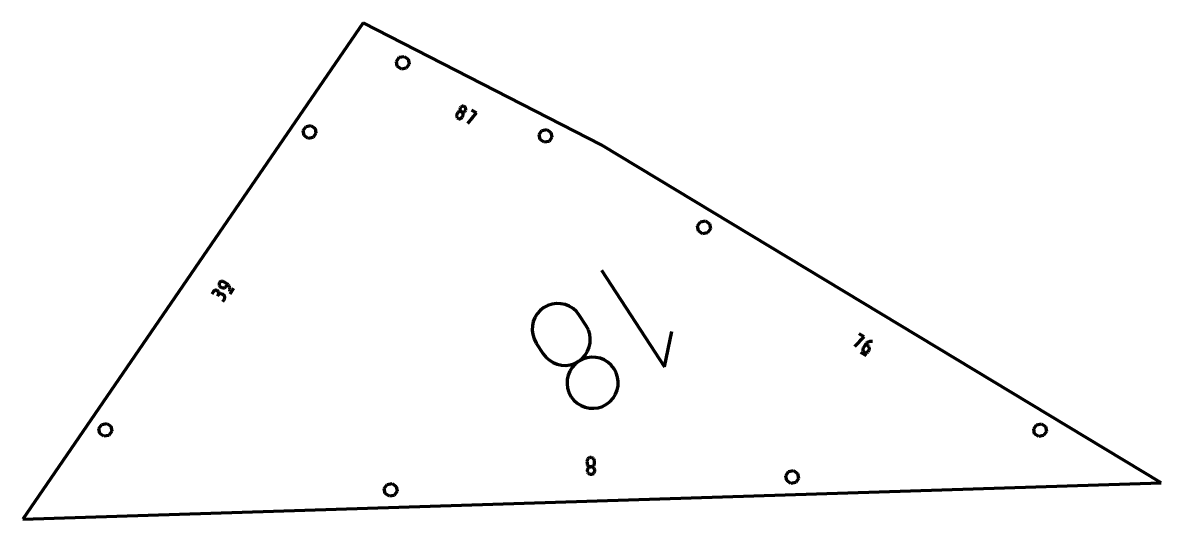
# Model space of a CAD drawing. Header units: inches. Extents: x -100 to 100, y -100 to -26.
# Drawn here: x 70.73 to 84.9, y -84.78 to -78.6 of the extents above; entities that cross this region are included whole.
import ezdxf

# ---------------------------------------------------------------- set-up
doc = ezdxf.new("R2010")
doc.units = ezdxf.units.IN
doc.header["$MEASUREMENT"] = 0
for name, color, linetype, lineweight in [('annotation', 7, 'Continuous', 0), ('boundary', 7, 'Continuous', 0), ('hole', 7, 'Continuous', 0)]:
    doc.layers.add(name, color=color, linetype=linetype, lineweight=lineweight)

msp = doc.modelspace()

# ---------------------------------------------------------------- linework, layer by layer
at = {"layer": 'annotation', "color": 1, "lineweight": 70}
for p, q in [((76.184718, -79.642768), (76.179668, -79.646626)), ((76.190308, -79.639854), (76.184718, -79.642768)), ((76.196297, -79.637929), (76.190308, -79.639854)), ((76.202542, -79.63704), (76.196297, -79.637929)), ((76.208902, -79.637232), (76.202542, -79.63704)), ((76.215237, -79.638553), (76.208902, -79.637232)), ((76.221403, -79.641047), (76.215237, -79.638553)), ((76.227026, -79.644601), (76.221403, -79.641047)), ((76.221403, -79.641047), (76.221403, -79.641047)), ((76.231794, -79.648976), (76.227026, -79.644601)), ((76.125818, -79.751599), (76.125629, -79.757955)), ((76.125629, -79.757955), (76.126524, -79.764193)), ((76.127138, -79.745263), (76.125818, -79.751599)), ((76.126524, -79.764193), (76.128459, -79.770173)), ((76.129636, -79.739088), (76.127138, -79.745263)), ((76.128459, -79.770173), (76.131385, -79.775754)), ((76.138026, -79.722733), (76.129636, -79.739088)), ((76.129636, -79.739088), (76.129636, -79.739088)), ((76.131385, -79.775754), (76.135256, -79.780798)), ((76.135256, -79.780798), (76.140026, -79.785165)), ((76.141585, -79.717101), (76.138026, -79.722733)), ((76.140026, -79.785165), (76.145648, -79.788715)), ((76.145963, -79.712326), (76.141585, -79.717101)), ((76.151021, -79.708454), (76.145963, -79.712326)), ((76.156616, -79.705529), (76.151021, -79.708454)), ((76.162608, -79.703597), (76.156616, -79.705529)), ((76.168855, -79.702704), (76.162608, -79.703597)), ((76.16793, -79.669511), (76.167734, -79.67588)), ((76.167734, -79.67588), (76.168623, -79.682132)), ((76.169254, -79.663167), (76.16793, -79.669511)), ((76.168623, -79.682132), (76.170549, -79.688127)), ((76.175217, -79.702894), (76.168855, -79.702704)), ((76.171754, -79.656988), (76.169254, -79.663167)), ((76.170549, -79.688127), (76.173468, -79.693723)), ((76.1753, -79.651382), (76.171754, -79.656988)), ((76.171754, -79.656988), (76.171754, -79.656988)), ((76.173468, -79.693723), (76.177332, -79.69878)), ((76.181552, -79.704214), (76.175217, -79.702894)), ((76.179668, -79.646626), (76.1753, -79.651382)), ((76.177332, -79.69878), (76.182098, -79.703155)), ((76.187719, -79.706708), (76.181552, -79.704214)), ((76.182098, -79.703155), (76.187719, -79.706708)), ((76.18231, -79.787033), (76.187363, -79.783172)), ((76.187363, -79.783172), (76.191739, -79.778404)), ((76.193342, -79.710262), (76.187719, -79.706708)), ((76.187719, -79.706708), (76.187719, -79.706708)), ((76.187719, -79.706708), (76.187719, -79.706708)), ((76.187719, -79.706708), (76.193883, -79.709201)), ((76.191739, -79.778404), (76.195297, -79.772773)), ((76.198109, -79.714637), (76.193342, -79.710262)), ((76.193883, -79.709201), (76.200217, -79.710519)), ((76.195297, -79.772773), (76.203688, -79.756418)), ((76.201975, -79.719692), (76.198109, -79.714637)), ((76.200217, -79.710519), (76.206578, -79.710709)), ((76.204894, -79.725287), (76.201975, -79.719692)), ((76.203688, -79.756418), (76.206188, -79.75024)), ((76.203688, -79.756418), (76.203688, -79.756418)), ((76.20682, -79.73128), (76.204894, -79.725287)), ((76.206188, -79.75024), (76.207513, -79.743897)), ((76.206578, -79.710709), (76.212826, -79.709816)), ((76.207708, -79.73753), (76.20682, -79.73128)), ((76.207513, -79.743897), (76.207708, -79.73753)), ((76.212826, -79.709816), (76.218819, -79.707883)), ((76.218819, -79.707883), (76.224416, -79.704958)), ((76.224416, -79.704958), (76.229475, -79.701084)), ((76.229475, -79.701084), (76.233855, -79.696308)), ((76.23566, -79.65403), (76.231794, -79.648976)), ((76.233855, -79.696308), (76.237415, -79.690673)), ((76.238581, -79.659621), (76.23566, -79.65403)), ((76.237415, -79.690673), (76.239901, -79.684523)), ((76.237415, -79.690673), (76.237415, -79.690673)), ((76.240511, -79.665608), (76.238581, -79.659621)), ((76.239901, -79.684523), (76.241216, -79.678201)), ((76.241404, -79.671849), (76.240511, -79.665608)), ((76.241216, -79.678201), (76.241404, -79.671849)), ((76.266795, -79.850859), (76.375508, -79.719876)), ((76.341733, -79.785713), (76.308865, -79.768852)), ((76.375508, -79.719876), (76.309764, -79.686148)), ((76.145648, -79.788715), (76.145648, -79.788715)), ((76.145648, -79.788715), (76.151811, -79.791211)), ((76.151811, -79.791211), (76.15814, -79.792538)), ((76.15814, -79.792538), (76.164495, -79.79274)), ((76.164495, -79.79274), (76.170736, -79.791861)), ((76.170736, -79.791861), (76.176721, -79.789944)), ((76.176721, -79.789944), (76.18231, -79.787033)), ((77.931796, -81.680461), (78.713059, -82.885443)), ((73.169935, -81.846367), (73.168943, -81.852657)), ((73.168943, -81.852657), (73.169041, -81.85897)), ((73.169041, -81.85897), (73.170202, -81.865162)), ((73.172043, -81.840248), (73.169935, -81.846367)), ((73.170202, -81.865162), (73.172399, -81.871086)), ((73.175295, -81.834445), (73.172043, -81.840248)), ((73.172399, -81.871086), (73.175605, -81.876596)), ((73.179538, -81.829304), (73.175295, -81.834445)), ((73.175295, -81.834445), (73.175295, -81.834445)), ((73.175605, -81.876596), (73.179793, -81.881546)), ((73.184486, -81.825121), (73.179538, -81.829304)), ((73.179793, -81.881546), (73.184935, -81.885791)), ((73.189994, -81.821921), (73.184486, -81.825121)), ((73.184935, -81.885791), (73.200185, -81.896235)), ((73.195915, -81.819733), (73.189994, -81.821921)), ((73.202105, -81.818581), (73.195915, -81.819733)), ((73.200185, -81.896235), (73.200185, -81.896235)), ((73.200185, -81.896235), (73.206, -81.899496)), ((73.20842, -81.818493), (73.202105, -81.818581)), ((73.206, -81.899496), (73.212129, -81.901611)), ((73.214713, -81.819496), (73.20842, -81.818493)), ((73.212129, -81.901611), (73.218424, -81.902608)), ((73.220839, -81.821615), (73.214713, -81.819496)), ((73.218424, -81.902608), (73.22474, -81.902514)), ((73.226654, -81.824877), (73.220839, -81.821615)), ((73.22474, -81.902514), (73.230931, -81.901358)), ((73.272395, -81.856205), (73.226654, -81.824877)), ((73.226654, -81.824877), (73.226654, -81.824877)), ((73.230931, -81.901358), (73.236852, -81.899167)), ((73.236852, -81.899167), (73.242357, -81.895969)), ((73.242357, -81.895969), (73.2473, -81.891791)), ((73.2473, -81.891791), (73.251535, -81.886662)), ((73.251535, -81.886662), (73.272395, -81.856205)), ((73.281181, -81.863213), (73.272395, -81.856205)), ((73.288721, -81.871268), (73.281181, -81.863213)), ((73.294962, -81.880212), (73.288721, -81.871268)), ((73.299847, -81.889886), (73.294962, -81.880212)), ((73.303321, -81.900129), (73.299847, -81.889886)), ((73.30533, -81.910784), (73.303321, -81.900129)), ((73.305818, -81.92169), (73.30533, -81.910784)), ((73.306127, -81.974386), (73.353095, -81.905809)), ((73.098515, -81.946891), (73.077655, -81.977348)), ((73.102758, -81.94175), (73.098515, -81.946891)), ((73.107705, -81.937566), (73.102758, -81.94175)), ((73.11321, -81.934365), (73.107705, -81.937566)), ((73.119127, -81.932174), (73.11321, -81.934365)), ((73.12531, -81.931017), (73.119127, -81.932174)), ((73.131614, -81.930922), (73.12531, -81.931017)), ((73.137892, -81.931914), (73.131614, -81.930922)), ((73.143999, -81.93402), (73.137892, -81.931914)), ((73.149788, -81.937265), (73.143999, -81.93402)), ((73.159428, -81.98861), (73.148983, -82.00386)), ((73.148983, -82.00386), (73.159428, -81.98861)), ((73.154931, -81.941508), (73.149788, -81.937265)), ((73.149788, -81.937265), (73.149788, -81.937265)), ((73.159121, -81.946454), (73.154931, -81.941508)), ((73.16233, -81.95196), (73.159121, -81.946454)), ((73.159428, -81.98861), (73.162688, -81.982796)), ((73.163671, -81.983469), (73.159428, -81.98861)), ((73.159428, -81.98861), (73.159428, -81.98861)), ((73.16453, -81.957879), (73.16233, -81.95196)), ((73.162688, -81.982796), (73.1648, -81.97667)), ((73.168618, -81.979285), (73.163671, -81.983469)), ((73.165694, -81.964067), (73.16453, -81.957879)), ((73.1648, -81.97667), (73.165793, -81.970379)), ((73.165793, -81.970379), (73.165694, -81.964067)), ((73.174123, -81.976085), (73.168618, -81.979285)), ((73.18004, -81.973893), (73.174123, -81.976085)), ((73.186224, -81.972737), (73.18004, -81.973893)), ((73.192527, -81.972642), (73.186224, -81.972737)), ((73.198805, -81.973634), (73.192527, -81.972642)), ((73.204912, -81.975739), (73.198805, -81.973634)), ((73.210701, -81.978984), (73.204912, -81.975739)), ((73.225951, -81.989428), (73.210701, -81.978984)), ((73.210701, -81.978984), (73.210701, -81.978984)), ((73.214645, -82.071172), (73.235505, -82.040715)), ((73.231071, -81.993655), (73.225951, -81.989428)), ((73.235242, -81.998589), (73.231071, -81.993655)), ((73.238437, -82.004085), (73.235242, -81.998589)), ((73.235505, -82.040715), (73.238765, -82.034901)), ((73.235505, -82.040715), (73.235505, -82.040715)), ((73.240626, -82.009996), (73.238437, -82.004085)), ((73.238765, -82.034901), (73.240879, -82.028777)), ((73.241781, -82.016179), (73.240626, -82.009996)), ((73.240879, -82.028777), (73.241875, -82.022488)), ((73.241875, -82.022488), (73.241781, -82.016179)), ((73.30201, -81.943622), (73.30473, -81.93269)), ((73.30201, -81.943622), (73.30201, -81.943622)), ((73.30473, -81.93269), (73.305818, -81.92169)), ((77.16712, -82.182294), (77.129919, -82.224006)), ((77.212361, -82.146861), (77.16712, -82.182294)), ((77.263171, -82.120018), (77.212361, -82.146861)), ((77.212361, -82.146861), (77.212361, -82.146861)), ((77.316433, -82.103078), (77.263171, -82.120018)), ((77.370899, -82.095789), (77.316433, -82.103078)), ((77.425325, -82.097898), (77.370899, -82.095789)), ((77.478461, -82.109153), (77.425325, -82.097898)), ((77.529062, -82.1293), (77.478461, -82.109153)), ((77.575881, -82.158088), (77.529062, -82.1293)), ((77.617671, -82.195264), (77.575881, -82.158088)), ((77.653185, -82.240575), (77.617671, -82.195264)), ((77.080753, -82.321305), (77.069344, -82.374408)), ((77.101038, -82.270757), (77.080753, -82.321305)), ((77.129919, -82.224006), (77.101038, -82.270757)), ((77.653185, -82.240575), (77.653185, -82.240575)), ((77.739611, -82.373874), (77.653185, -82.240575)), ((77.069344, -82.374408), (77.067088, -82.428826)), ((77.067088, -82.428826), (77.074264, -82.483317)), ((77.76649, -82.424789), (77.739611, -82.373874)), ((77.783415, -82.47816), (77.76649, -82.424789)), ((77.790656, -82.532733), (77.783415, -82.47816)), ((78.713059, -82.885443), (78.807208, -82.4438)), ((81.201183, -82.509968), (81.137939, -82.471757)), ((77.074264, -82.483317), (77.09115, -82.53664)), ((77.09115, -82.53664), (77.118024, -82.587553)), ((77.118024, -82.587553), (77.20445, -82.720852)), ((77.777154, -82.640474), (77.788479, -82.587255)), ((77.788479, -82.587255), (77.790656, -82.532733)), ((81.083638, -82.633086), (81.201183, -82.509968)), ((81.162918, -82.573301), (81.131301, -82.554198)), ((81.216256, -82.605527), (81.187696, -82.652797)), ((81.222763, -82.596336), (81.216256, -82.605527)), ((81.247838, -82.624608), (81.216256, -82.605527)), ((81.230384, -82.588333), (81.222763, -82.596336)), ((81.238966, -82.581581), (81.230384, -82.588333)), ((81.248352, -82.576142), (81.238966, -82.581581)), ((81.25839, -82.572079), (81.248352, -82.576142)), ((81.268924, -82.569456), (81.25839, -82.572079)), ((81.2798, -82.568336), (81.268924, -82.569456)), ((81.290863, -82.568781), (81.2798, -82.568336)), ((81.30196, -82.570855), (81.290863, -82.568781)), ((81.30196, -82.570855), (81.30196, -82.570855)), ((77.20445, -82.720852), (77.20445, -82.720852)), ((77.20445, -82.720852), (77.239977, -82.766188)), ((77.690959, -82.779775), (77.728126, -82.737987)), ((77.728126, -82.737987), (77.756946, -82.691135)), ((77.756946, -82.691135), (77.777154, -82.640474)), ((81.153897, -82.699802), (81.225007, -82.742766)), ((81.183012, -82.665022), (81.182375, -82.671361)), ((81.182375, -82.671361), (81.182828, -82.677659)), ((81.182828, -82.677659), (81.184335, -82.683772)), ((81.184773, -82.658786), (81.183012, -82.665022)), ((81.184335, -82.683772), (81.186859, -82.689556)), ((81.187696, -82.652797), (81.184773, -82.658786)), ((81.186859, -82.689556), (81.190364, -82.694867)), ((81.187696, -82.652797), (81.187696, -82.652797)), ((81.190364, -82.694867), (81.194815, -82.699562)), ((81.194815, -82.699562), (81.200175, -82.703496)), ((81.200175, -82.703496), (81.200175, -82.703496)), ((81.200175, -82.703496), (81.206163, -82.706418)), ((81.206163, -82.706418), (81.212396, -82.708178)), ((81.212396, -82.708178), (81.21873, -82.708811)), ((81.21873, -82.708811), (81.225022, -82.708354)), ((81.225022, -82.708354), (81.23113, -82.706842)), ((81.23113, -82.706842), (81.236911, -82.704311)), ((81.236911, -82.704311), (81.242222, -82.700796)), ((81.242222, -82.700796), (81.246919, -82.696334)), ((81.246919, -82.696334), (81.25086, -82.690959)), ((81.253212, -82.628547), (81.247838, -82.624608)), ((81.25086, -82.690959), (81.260365, -82.675226)), ((81.257673, -82.633238), (81.253212, -82.628547)), ((81.261187, -82.638539), (81.257673, -82.633238)), ((81.260365, -82.675226), (81.263288, -82.669241)), ((81.260365, -82.675226), (81.260365, -82.675226)), ((81.263717, -82.64431), (81.261187, -82.638539)), ((81.263288, -82.669241), (81.265049, -82.663014)), ((81.265227, -82.650407), (81.263717, -82.64431)), ((81.265049, -82.663014), (81.265683, -82.656689)), ((81.265683, -82.656689), (81.265227, -82.650407)), ((77.239977, -82.766188), (77.281801, -82.80343)), ((77.281801, -82.80343), (77.32867, -82.832314)), ((77.32867, -82.832314), (77.379333, -82.852574)), ((77.379333, -82.852574), (77.432536, -82.863946)), ((77.432536, -82.863946), (77.487029, -82.866163)), ((77.487029, -82.866163), (77.541557, -82.858963)), ((77.563336, -82.892486), (77.534519, -82.939338)), ((77.541557, -82.858963), (77.59487, -82.842079)), ((77.600491, -82.850704), (77.563336, -82.892486)), ((77.59487, -82.842079), (77.645715, -82.815246)), ((77.645715, -82.815246), (77.600491, -82.850704)), ((77.645715, -82.815246), (77.690959, -82.779775)), ((77.696542, -82.788429), (77.645715, -82.815246)), ((77.645715, -82.815246), (77.645715, -82.815246)), ((77.645715, -82.815246), (77.645715, -82.815246)), ((77.749849, -82.771558), (77.696542, -82.788429)), ((77.804381, -82.76437), (77.749849, -82.771558)), ((77.858883, -82.766598), (77.804381, -82.76437)), ((77.912101, -82.777978), (77.858883, -82.766598)), ((77.96278, -82.798245), (77.912101, -82.777978)), ((78.009664, -82.827133), (77.96278, -82.798245)), ((78.051499, -82.864379), (78.009664, -82.827133)), ((78.08703, -82.909716), (78.051499, -82.864379)), ((77.502984, -83.043233), (77.500806, -83.097771)), ((77.514312, -82.990005), (77.502984, -83.043233)), ((77.534519, -82.939338), (77.514312, -82.990005)), ((78.113777, -82.960428), (78.08703, -82.909716)), ((78.08703, -82.909716), (78.08703, -82.909716)), ((78.1306, -83.013641), (78.113777, -82.960428)), ((78.137764, -83.068096), (78.1306, -83.013641)), ((77.500806, -83.097771), (77.508047, -83.152362)), ((77.508047, -83.152362), (77.524978, -83.205754)), ((78.10394, -83.226322), (78.12417, -83.175695)), ((78.12417, -83.175695), (78.135533, -83.122533)), ((78.135533, -83.122533), (78.137764, -83.068096)), ((77.524978, -83.205754), (77.551868, -83.256693)), ((77.551868, -83.256693), (77.551868, -83.256693)), ((77.551868, -83.256693), (77.587251, -83.301807)), ((77.587251, -83.301807), (77.628966, -83.338881)), ((77.992693, -83.350407), (78.037938, -83.314937)), ((78.037938, -83.314937), (78.075108, -83.273155)), ((78.075108, -83.273155), (78.10394, -83.226322)), ((77.628966, -83.338881), (77.675757, -83.367643)), ((77.675757, -83.367643), (77.726366, -83.387821)), ((77.726366, -83.387821), (77.779537, -83.399142)), ((77.779537, -83.399142), (77.834012, -83.401333)), ((77.834012, -83.401333), (77.888534, -83.394123)), ((77.888534, -83.394123), (77.941847, -83.377238)), ((77.941847, -83.377238), (77.992693, -83.350407)), ((77.992693, -83.350407), (77.992693, -83.350407)), ((77.759221, -84.031891), (77.754826, -84.038532)), ((77.764662, -84.026105), (77.759221, -84.031891)), ((77.771022, -84.02131), (77.764662, -84.026105)), ((77.778171, -84.017641), (77.771022, -84.02131)), ((77.78598, -84.01523), (77.778171, -84.017641)), ((77.794322, -84.014214), (77.78598, -84.01523)), ((77.802711, -84.014694), (77.794322, -84.014214)), ((77.794322, -84.014214), (77.794322, -84.014214)), ((77.810659, -84.016599), (77.802711, -84.014694)), ((77.818028, -84.019803), (77.810659, -84.016599)), ((77.824682, -84.02418), (77.818028, -84.019803)), ((77.830484, -84.029605), (77.824682, -84.02418)), ((77.835295, -84.035951), (77.830484, -84.029605)), ((77.838981, -84.043094), (77.835295, -84.035951)), ((77.749689, -84.053848), (77.749206, -84.062252)), ((77.749206, -84.062252), (77.74995, -84.085471)), ((77.751606, -84.045896), (77.749689, -84.053848)), ((77.74995, -84.085471), (77.74995, -84.085471)), ((77.74995, -84.085471), (77.750971, -84.093832)), ((77.750971, -84.093832), (77.753392, -84.101655)), ((77.754826, -84.038532), (77.751606, -84.045896)), ((77.753428, -84.170399), (77.752944, -84.178808)), ((77.752944, -84.178808), (77.752944, -84.178808)), ((77.752944, -84.178808), (77.753964, -84.187129)), ((77.753392, -84.101655), (77.757077, -84.108813)), ((77.755344, -84.162435), (77.753428, -84.170399)), ((77.758563, -84.155054), (77.755344, -84.162435)), ((77.757077, -84.108813), (77.761888, -84.115178)), ((77.762958, -84.148391), (77.758563, -84.155054)), ((77.761888, -84.115178), (77.767689, -84.120623)), ((77.768399, -84.142584), (77.762958, -84.148391)), ((77.767689, -84.120623), (77.774343, -84.125019)), ((77.774757, -84.137768), (77.768399, -84.142584)), ((77.774343, -84.125019), (77.781713, -84.128239)), ((77.781906, -84.134081), (77.774757, -84.137768)), ((77.781713, -84.128239), (77.789663, -84.130154)), ((77.789715, -84.131659), (77.781906, -84.134081)), ((77.789663, -84.130154), (77.798056, -84.130638)), ((77.798056, -84.130638), (77.789715, -84.131659)), ((77.798056, -84.130638), (77.806401, -84.129617)), ((77.798056, -84.130638), (77.798056, -84.130638)), ((77.806446, -84.131122), (77.798056, -84.130638)), ((77.798056, -84.130638), (77.798056, -84.130638)), ((77.806401, -84.129617), (77.814212, -84.127195)), ((77.814394, -84.133039), (77.806446, -84.131122)), ((77.814212, -84.127195), (77.821361, -84.123508)), ((77.821764, -84.136261), (77.814394, -84.133039)), ((77.821361, -84.123508), (77.827719, -84.118693)), ((77.828418, -84.140659), (77.821764, -84.136261)), ((77.827719, -84.118693), (77.833159, -84.112887)), ((77.83422, -84.146105), (77.828418, -84.140659)), ((77.833159, -84.112887), (77.837552, -84.106226)), ((77.839033, -84.152473), (77.83422, -84.146105)), ((77.837552, -84.106226), (77.84077, -84.098847)), ((77.841402, -84.050906), (77.838981, -84.043094)), ((77.842719, -84.159633), (77.839033, -84.152473)), ((77.84077, -84.098847), (77.842685, -84.090886)), ((77.842424, -84.059262), (77.841402, -84.050906)), ((77.842424, -84.059262), (77.842424, -84.059262)), ((77.843168, -84.082481), (77.842424, -84.059262)), ((77.842685, -84.090886), (77.843168, -84.082481)), ((77.845141, -84.167457), (77.842719, -84.159633)), ((77.846162, -84.175818), (77.845141, -84.167457)), ((77.845678, -84.184188), (77.846162, -84.175818)), ((77.846162, -84.175818), (77.846162, -84.175818)), ((77.753964, -84.187129), (77.756384, -84.194923)), ((77.756384, -84.194923), (77.760068, -84.20206)), ((77.760068, -84.20206), (77.764878, -84.208411)), ((77.764878, -84.208411), (77.770679, -84.213847)), ((77.770679, -84.213847), (77.777333, -84.218238)), ((77.777333, -84.218238), (77.784703, -84.221456)), ((77.784703, -84.221456), (77.792653, -84.223372)), ((77.792653, -84.223372), (77.801046, -84.223856)), ((77.801046, -84.223856), (77.809391, -84.222835)), ((77.801046, -84.223856), (77.801046, -84.223856)), ((77.809391, -84.222835), (77.817202, -84.220414)), ((77.817202, -84.220414), (77.824351, -84.21673)), ((77.824351, -84.21673), (77.830709, -84.211921)), ((77.830709, -84.211921), (77.83615, -84.206125)), ((77.83615, -84.206125), (77.840543, -84.199479)), ((77.840543, -84.199479), (77.843762, -84.192121)), ((77.843762, -84.192121), (77.845678, -84.184188))]:
    msp.add_line(p, q, dxfattribs=at)
at = {"layer": 'boundary', "color": 5, "lineweight": 70}
for p, q in [((74.963107, -78.596961), (70.725814, -84.783723)), ((77.924658, -80.116274), (74.963107, -78.596961)), ((84.897561, -84.329162), (77.924658, -80.116274)), ((70.725814, -84.783723), (84.897561, -84.329162))]:
    msp.add_line(p, q, dxfattribs=at)
at = {"layer": 'hole', "color": 5, "lineweight": 70}
for p, q in [((75.376176, -79.07852), (75.411405, -79.027341)), ((75.411405, -79.027341), (75.472505, -79.016063)), ((75.472505, -79.016063), (75.523684, -79.051293)), ((75.523684, -79.051293), (75.534962, -79.112393)), ((75.387453, -79.139619), (75.376176, -79.07852)), ((75.438632, -79.174849), (75.387453, -79.139619)), ((75.499732, -79.163572), (75.438632, -79.174849)), ((75.534962, -79.112393), (75.499732, -79.163572)), ((74.216734, -79.940986), (74.251963, -79.889807)), ((74.251963, -79.889807), (74.313063, -79.87853)), ((74.313063, -79.87853), (74.364242, -79.913759)), ((74.364242, -79.913759), (74.37552, -79.974859)), ((77.188336, -79.938929), (77.249436, -79.927651)), ((77.249436, -79.927651), (77.300614, -79.962881)), ((74.228011, -80.002086), (74.216734, -79.940986)), ((74.27919, -80.037316), (74.228011, -80.002086)), ((74.34029, -80.026038), (74.27919, -80.037316)), ((74.37552, -79.974859), (74.34029, -80.026038)), ((77.153106, -79.990107), (77.188336, -79.938929)), ((77.164384, -80.051207), (77.153106, -79.990107)), ((77.215562, -80.086437), (77.164384, -80.051207)), ((77.311892, -80.023981), (77.276662, -80.075159)), ((77.300614, -79.962881), (77.311892, -80.023981)), ((77.276662, -80.075159), (77.215562, -80.086437)), ((79.126725, -81.129146), (79.161955, -81.077967)), ((79.138002, -81.190246), (79.126725, -81.129146)), ((79.189181, -81.225475), (79.138002, -81.190246)), ((79.161955, -81.077967), (79.223054, -81.066689)), ((79.223054, -81.066689), (79.274233, -81.101919)), ((79.285511, -81.163019), (79.250281, -81.214198)), ((79.274233, -81.101919), (79.285511, -81.163019)), ((79.250281, -81.214198), (79.189181, -81.225475)), ((71.674358, -83.653043), (71.709587, -83.601864)), ((71.709587, -83.601864), (71.770687, -83.590587)), ((71.770687, -83.590587), (71.821866, -83.625816)), ((83.310467, -83.656878), (83.345697, -83.6057)), ((83.345697, -83.6057), (83.406796, -83.594422)), ((83.406796, -83.594422), (83.457975, -83.629652)), ((71.685635, -83.714143), (71.674358, -83.653043)), ((71.736814, -83.749373), (71.685635, -83.714143)), ((71.797914, -83.738095), (71.736814, -83.749373)), ((71.833144, -83.686916), (71.797914, -83.738095)), ((71.821866, -83.625816), (71.833144, -83.686916)), ((83.321745, -83.717978), (83.310467, -83.656878)), ((83.372923, -83.753208), (83.321745, -83.717978)), ((83.434023, -83.74193), (83.372923, -83.753208)), ((83.469253, -83.690752), (83.434023, -83.74193)), ((83.457975, -83.629652), (83.469253, -83.690752)), ((80.259226, -84.189543), (80.320326, -84.178265)), ((80.320326, -84.178265), (80.371505, -84.213495)), ((80.223997, -84.240722), (80.259226, -84.189543)), ((80.235274, -84.301822), (80.223997, -84.240722)), ((80.286453, -84.337051), (80.235274, -84.301822)), ((80.382783, -84.274595), (80.347553, -84.325774)), ((80.371505, -84.213495), (80.382783, -84.274595)), ((75.226567, -84.401015), (75.261796, -84.349836)), ((75.237844, -84.462115), (75.226567, -84.401015)), ((75.289023, -84.497345), (75.237844, -84.462115)), ((75.261796, -84.349836), (75.322896, -84.338559)), ((75.322896, -84.338559), (75.374075, -84.373788)), ((75.385353, -84.434888), (75.350123, -84.486067)), ((75.374075, -84.373788), (75.385353, -84.434888)), ((80.347553, -84.325774), (80.286453, -84.337051)), ((75.350123, -84.486067), (75.289023, -84.497345))]:
    msp.add_line(p, q, dxfattribs=at)

doc.saveas('drawing.dxf')
